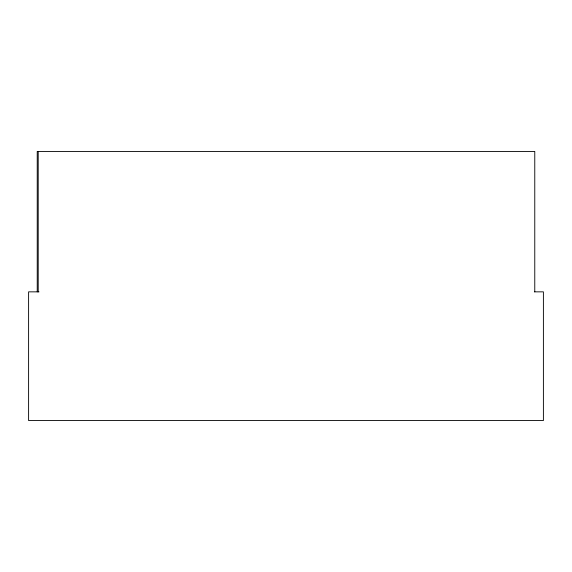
<?xml version="1.0" encoding="UTF-8"?>
<svg xmlns="http://www.w3.org/2000/svg" width="572" height="572" viewBox="0 0 572 572"><rect width="100%" height="100%" fill="white"/><g stroke="black" fill="none" stroke-linecap="round" stroke-linejoin="round"><path stroke-width="0.86" d="M39.01 291.849L28.6 291.849L28.6 420.556L543.4 420.556L543.4 291.849L534.477 291.849M534.77 291.849L534.77 151.444L37.23 151.444L37.23 291.849M38.21 151.444L38.21 291.849"/></g></svg>
